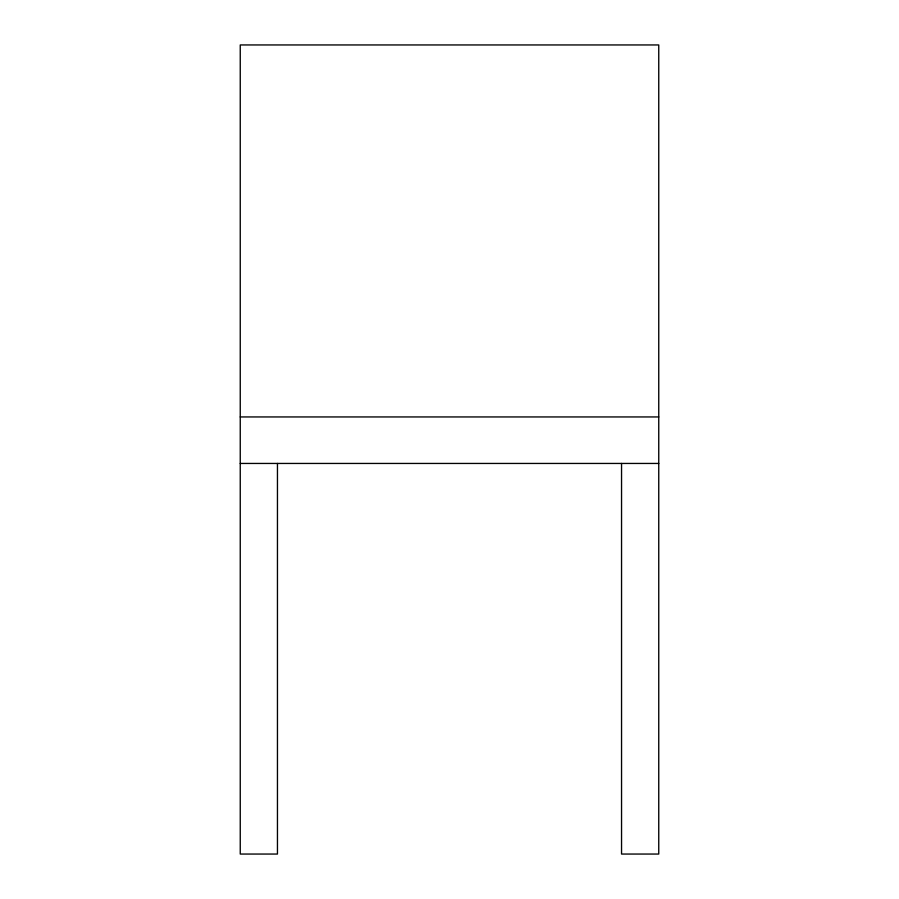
<?xml version="1.0" encoding="UTF-8"?>
<svg xmlns="http://www.w3.org/2000/svg" width="899" height="899" viewBox="0 0 899 899"><rect width="100%" height="100%" fill="white"/><g stroke="black" fill="none" stroke-linecap="round" stroke-linejoin="round"><path stroke-width="1.35" d="M240.247 416.945L658.753 416.945M240.247 463.446L658.753 463.446M621.546 463.446L621.546 854.05L658.753 854.05L658.753 44.95L240.247 44.95L240.247 854.05L277.454 854.05L277.454 463.446"/></g></svg>
